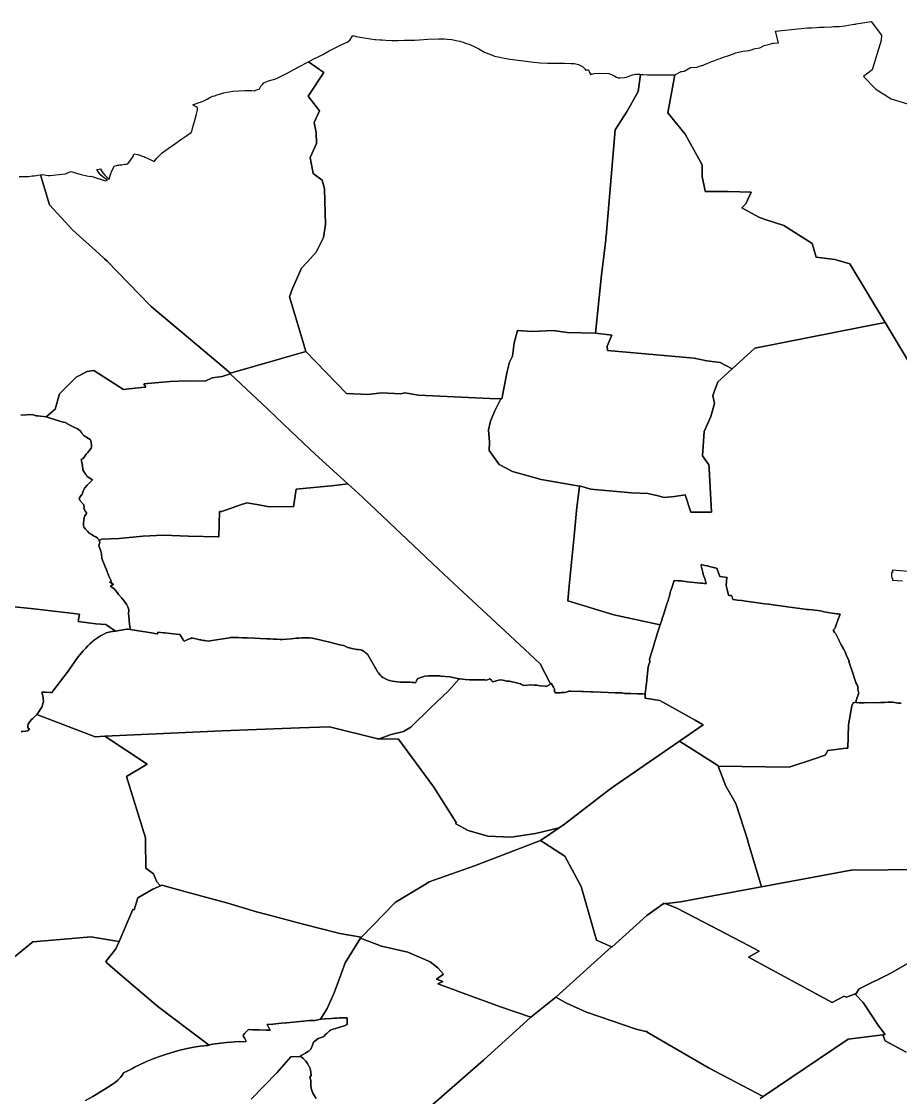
# Model space of a CAD drawing. Header units: inches. Extents: x 12.393 to 12.794, y 55.572 to 55.777.
# Drawn here: x 12.513 to 12.5812, y 55.6915 to 55.7749 of the extents above; entities that cross this region are included whole.
import ezdxf

# ---------------------------------------------------------------- set-up
doc = ezdxf.new("R2010")
doc.units = ezdxf.units.IN
doc.header["$MEASUREMENT"] = 0
doc.layers.add('zones', color=7, linetype='Continuous')

msp = doc.modelspace()

# ---------------------------------------------------------------- linework, layer by layer
at = {"layer": 'zones', "color": 7, "linetype": 'Continuous', "lineweight": 25}
for points in [[(12.582016, 55.748196), (12.579993, 55.751555), (12.57725, 55.756107), (12.576081, 55.756431), (12.574632, 55.756613), (12.574318, 55.757675), (12.572123, 55.759074), (12.570696, 55.759551), (12.570407, 55.759648), (12.570198, 55.759718), (12.56888, 55.760453), (12.569147, 55.760697), (12.569175, 55.760757), (12.569593, 55.761654), (12.567825, 55.761719), (12.566578, 55.761716), (12.56604, 55.761717), (12.566, 55.761865), (12.565797, 55.762881), (12.565793, 55.763789), (12.564478, 55.766169), (12.563142, 55.767808), (12.563684, 55.770759), (12.564173, 55.771025), (12.564243, 55.771018), (12.564407, 55.771063), (12.564896, 55.771334), (12.565381, 55.771351), (12.565672, 55.771457), (12.565739, 55.771479), (12.565807, 55.771497), (12.565877, 55.771516), (12.566041, 55.771586), (12.566184, 55.771648), (12.56641, 55.771745), (12.566529, 55.771791), (12.56664, 55.771827), (12.566703, 55.771848), (12.566964, 55.771948), (12.567025, 55.771972), (12.567184, 55.772034), (12.567379, 55.772102), (12.567863, 55.772277), (12.568217, 55.772405), (12.568382, 55.772461), (12.568612, 55.772518), (12.568955, 55.772604), (12.5692, 55.772637), (12.569442, 55.77266), (12.569611, 55.772711), (12.569701, 55.772738), (12.569814, 55.772771), (12.569939, 55.772808), (12.570259, 55.772867), (12.570312, 55.772891), (12.570609, 55.773032), (12.570933, 55.773128), (12.571133, 55.773175), (12.57129, 55.773217), (12.571357, 55.773234), (12.571719, 55.773238), (12.571494, 55.774158), (12.573484, 55.774354), (12.573976, 55.774402), (12.574281, 55.774418), (12.574658, 55.774438), (12.574903, 55.77445), (12.575263, 55.774469), (12.575822, 55.774498), (12.575979, 55.774506), (12.576179, 55.774514), (12.576412, 55.774518), (12.57687, 55.774577), (12.577435, 55.77467), (12.577597, 55.77469), (12.577691, 55.774702), (12.577746, 55.77471), (12.578912, 55.774901), (12.579695, 55.773834), (12.579681, 55.773416), (12.578969, 55.771141), (12.578299, 55.770633), (12.579264, 55.76966), (12.580441, 55.768909), (12.581722, 55.768507)], [(12.51286, 55.762878), (12.513203, 55.76287), (12.513583, 55.762868), (12.513861, 55.762924), (12.514025, 55.762937), (12.5142, 55.762968), (12.514308, 55.762987), (12.514498, 55.76302), (12.515191, 55.760685), (12.517019, 55.758707), (12.519041, 55.756881), (12.519455, 55.756507), (12.519677, 55.756307), (12.522158, 55.753748), (12.523, 55.752879), (12.523082, 55.75281), (12.525989, 55.750366), (12.529228, 55.747623), (12.529202, 55.747571), (12.528594, 55.747377), (12.527816, 55.747255), (12.527282, 55.746997), (12.525803, 55.747039), (12.524545, 55.746974), (12.52251, 55.746808), (12.522668, 55.746538), (12.522602, 55.746531), (12.521347, 55.746404), (12.52093, 55.74635), (12.518649, 55.747832), (12.518131, 55.747747), (12.518077, 55.74772), (12.517268, 55.747318), (12.515975, 55.746038), (12.515632, 55.744841), (12.514939, 55.744247), (12.514293, 55.744311), (12.51416, 55.744324), (12.513858, 55.744412), (12.512973, 55.744364)], [(12.581233, 55.722045), (12.581127, 55.722042), (12.580974, 55.722046), (12.580865, 55.722061), (12.580712, 55.722097), (12.580576, 55.722101), (12.580229, 55.7221), (12.57993, 55.722092), (12.579782, 55.722093), (12.57963, 55.722097), (12.578361, 55.722068), (12.577961, 55.722056), (12.577708, 55.722079), (12.57772, 55.722117), (12.577729, 55.722149), (12.577728, 55.72219), (12.577742, 55.722246), (12.577957, 55.722833), (12.577917, 55.722896), (12.577891, 55.72295), (12.577864, 55.723247), (12.57786, 55.723277), (12.57787, 55.723321), (12.577833, 55.723398), (12.577776, 55.723519), (12.577755, 55.723551), (12.577724, 55.723646), (12.577615, 55.723941), (12.57751, 55.724278), (12.577459, 55.724441), (12.57723, 55.725103), (12.577162, 55.725281), (12.577199, 55.725301), (12.577, 55.725725), (12.576945, 55.725856), (12.5769, 55.725966), (12.576768, 55.726241), (12.576575, 55.726565), (12.576547, 55.726615), (12.576521, 55.726672), (12.576474, 55.726775), (12.576427, 55.726879), (12.576413, 55.726907), (12.576152, 55.727399), (12.576054, 55.727523), (12.575994, 55.727635), (12.575991, 55.727688), (12.575994, 55.727718), (12.576083, 55.727827), (12.576101, 55.727879), (12.576272, 55.728347), (12.576295, 55.728388), (12.576319, 55.728432), (12.576326, 55.728463), (12.576511, 55.728935), (12.576356, 55.728957), (12.576294, 55.728966), (12.576231, 55.728975), (12.576063, 55.728999), (12.575706, 55.729048), (12.575118, 55.729134), (12.575116, 55.729159), (12.574795, 55.729211), (12.574042, 55.729287), (12.573898, 55.729301), (12.573749, 55.729316), (12.57317, 55.729404), (12.572795, 55.729455), (12.572425, 55.729506), (12.572045, 55.729558), (12.571674, 55.729608), (12.571307, 55.729659), (12.570969, 55.729705), (12.570628, 55.729751), (12.570288, 55.729798), (12.569948, 55.729845), (12.569561, 55.729898), (12.56917, 55.729951), (12.568881, 55.729991), (12.568527, 55.730032), (12.568383, 55.730049), (12.568175, 55.730074), (12.568127, 55.730289), (12.568093, 55.730344), (12.568036, 55.730373), (12.56793, 55.730396), (12.567843, 55.730412), (12.567731, 55.730837), (12.56765, 55.731165), (12.567661, 55.731241), (12.567667, 55.731283), (12.567679, 55.731368), (12.567693, 55.731606), (12.567734, 55.731791), (12.567158, 55.731865), (12.566963, 55.732421), (12.56696, 55.732454), (12.566958, 55.73249), (12.566889, 55.732507), (12.56682, 55.732523), (12.566745, 55.732541), (12.566667, 55.73256), (12.566564, 55.732586), (12.566454, 55.732614), (12.566282, 55.732655), (12.566206, 55.732674), (12.566154, 55.732687), (12.56602, 55.73272), (12.565712, 55.732801), (12.565736, 55.732686), (12.565866, 55.732066), (12.565881, 55.732015), (12.565923, 55.731872), (12.565997, 55.731703), (12.566119, 55.731298), (12.565994, 55.731312), (12.565838, 55.731329), (12.565676, 55.731347), (12.564672, 55.731457), (12.564506, 55.731475), (12.564308, 55.731497), (12.56416, 55.731513), (12.563936, 55.731523), (12.563627, 55.731541), (12.563554, 55.731308), (12.563478, 55.731054), (12.563345, 55.730707), (12.563326, 55.730632), (12.563311, 55.730571), (12.563235, 55.730261), (12.563199, 55.730151), (12.563178, 55.730065), (12.563133, 55.729925), (12.563099, 55.72982), (12.563016, 55.72956), (12.562824, 55.72895), (12.562801, 55.72889), (12.562702, 55.728598), (12.562663, 55.728475), (12.562568, 55.728175), (12.562547, 55.728107), (12.558948, 55.728876), (12.55538, 55.729981), (12.555492, 55.731137), (12.555892, 55.735282), (12.556056, 55.736974), (12.556285, 55.73886), (12.55629, 55.738902), (12.557168, 55.738622), (12.560314, 55.738339), (12.561594, 55.738302), (12.562379, 55.738106), (12.562848, 55.737989), (12.563649, 55.738072), (12.56449, 55.738196), (12.564933, 55.736842), (12.565648, 55.73685), (12.56652, 55.73686), (12.566339, 55.740244), (12.566325, 55.740507), (12.565824, 55.741224), (12.565959, 55.743116), (12.56648, 55.744272), (12.566761, 55.745286), (12.566627, 55.745886), (12.567007, 55.746962), (12.568129, 55.747977), (12.569895, 55.749575), (12.578119, 55.751188), (12.579993, 55.751555), (12.582016, 55.748196)], [(12.512973, 55.744364), (12.513858, 55.744412), (12.51416, 55.744324), (12.514293, 55.744311), (12.514939, 55.744247), (12.515013, 55.744223), (12.515748, 55.743987), (12.516273, 55.743836), (12.516409, 55.743797), (12.516884, 55.743552), (12.517042, 55.743471), (12.517382, 55.743317), (12.517461, 55.743253), (12.517605, 55.743135), (12.517664, 55.743047), (12.517701, 55.742992), (12.517772, 55.7429), (12.517873, 55.742791), (12.518104, 55.742638), (12.518359, 55.742477), (12.518381, 55.742451), (12.518399, 55.742387), (12.51843, 55.742216), (12.518448, 55.742034), (12.518446, 55.741862), (12.518429, 55.741818), (12.518257, 55.74159), (12.518219, 55.741548), (12.518164, 55.741487), (12.518138, 55.741458), (12.518084, 55.741385), (12.518048, 55.741337), (12.518, 55.741271), (12.517804, 55.741005), (12.517664, 55.740925), (12.517689, 55.740819), (12.517721, 55.740677), (12.517762, 55.740499), (12.517788, 55.740126), (12.518002, 55.739806), (12.518018, 55.739782), (12.518127, 55.73962), (12.518538, 55.73936), (12.518118, 55.738946), (12.517949, 55.738722), (12.517847, 55.738547), (12.517702, 55.738171), (12.517649, 55.73817), (12.517515, 55.737916), (12.517567, 55.737785), (12.517589, 55.73773), (12.517868, 55.737404), (12.517884, 55.737206), (12.517874, 55.737128), (12.518002, 55.736895), (12.518072, 55.736801), (12.518062, 55.736749), (12.517942, 55.736564), (12.517883, 55.736425), (12.517841, 55.736018), (12.517848, 55.735758), (12.517873, 55.735711), (12.517898, 55.735667), (12.517991, 55.735531), (12.518155, 55.735364), (12.518289, 55.735209), (12.518429, 55.735132), (12.518622, 55.735019), (12.518788, 55.734925), (12.518913, 55.734826), (12.51903, 55.734716), (12.519041, 55.734685), (12.519094, 55.734488), (12.519029, 55.73427), (12.519185, 55.733825), (12.519228, 55.733621), (12.519249, 55.733244), (12.519494, 55.732691), (12.519674, 55.732255), (12.519814, 55.731878), (12.519945, 55.731573), (12.520006, 55.731404), (12.519928, 55.731396), (12.519862, 55.731409), (12.520025, 55.731319), (12.520177, 55.731236), (12.52005, 55.731173), (12.519942, 55.731119), (12.520223, 55.730904), (12.520464, 55.730583), (12.520552, 55.730466), (12.52057, 55.730442), (12.52082, 55.730177), (12.520913, 55.730047), (12.521171, 55.729712), (12.521285, 55.729493), (12.521364, 55.729278), (12.521355, 55.729182), (12.521329, 55.729063), (12.521329, 55.729004), (12.521349, 55.728702), (12.521366, 55.728528), (12.521369, 55.728501), (12.521382, 55.728397), (12.521407, 55.728194), (12.521433, 55.727987), (12.521437, 55.727951), (12.521448, 55.727865), (12.521461, 55.72776), (12.521313, 55.72777), (12.521189, 55.727772), (12.520314, 55.72763), (12.519563, 55.728142), (12.518795, 55.728186), (12.517431, 55.728363), (12.517541, 55.728949), (12.515773, 55.729152), (12.513763, 55.729366), (12.511436, 55.729613)], [(12.581822, 55.732233), (12.580539, 55.732345), (12.580544, 55.732284), (12.580557, 55.732164), (12.580485, 55.732164), (12.580489, 55.73194), (12.58049, 55.731903), (12.580495, 55.731717), (12.580554, 55.731719), (12.580564, 55.731576), (12.58133, 55.73153)], [(12.511436, 55.729613), (12.513763, 55.729366), (12.515773, 55.729152), (12.517541, 55.728949), (12.517431, 55.728363), (12.518795, 55.728186), (12.519563, 55.728142), (12.520314, 55.72763), (12.520215, 55.727614), (12.51979, 55.72753), (12.519607, 55.727479), (12.519402, 55.727374), (12.519163, 55.727257), (12.518917, 55.727109), (12.518693, 55.726954), (12.5185, 55.726799), (12.518324, 55.726633), (12.518177, 55.72647), (12.518016, 55.726311), (12.517815, 55.726091), (12.517404, 55.725591), (12.516653, 55.724522), (12.515463, 55.722966), (12.5154, 55.722861), (12.515245, 55.722868), (12.51488, 55.722875), (12.514609, 55.722882), (12.514628, 55.72279), (12.514651, 55.72269), (12.514675, 55.722606), (12.514689, 55.722549), (12.5147, 55.722479), (12.51471, 55.722399), (12.514717, 55.722323), (12.514727, 55.722256), (12.514732, 55.722199), (12.514732, 55.72215), (12.514721, 55.722106), (12.514622, 55.721772), (12.514535, 55.721609), (12.514379, 55.721361), (12.514209, 55.721147), (12.51407, 55.721003), (12.513909, 55.720855), (12.513807, 55.720762), (12.513734, 55.720673), (12.513629, 55.720524), (12.513545, 55.720411), (12.513519, 55.720321), (12.513521, 55.720226), (12.513533, 55.720142), (12.513587, 55.720077), (12.51365, 55.720045), (12.513528, 55.71988), (12.513342, 55.719865), (12.513145, 55.719849), (12.51301, 55.719838)], [(12.583014, 55.709129), (12.577414, 55.709095), (12.577354, 55.709092), (12.570392, 55.70778), (12.569353, 55.71134), (12.569341, 55.711382), (12.568411, 55.714242), (12.567643, 55.715609), (12.567048, 55.71715), (12.572539, 55.717074), (12.574437, 55.717701), (12.575345, 55.718001), (12.575547, 55.718355), (12.576955, 55.718532), (12.577096, 55.71855), (12.577133, 55.720349), (12.577396, 55.721829), (12.577503, 55.722066), (12.57772, 55.722117), (12.577708, 55.722079), (12.577961, 55.722056), (12.578361, 55.722068), (12.57963, 55.722097), (12.579782, 55.722093), (12.57993, 55.722092), (12.580229, 55.7221), (12.580576, 55.722101), (12.580712, 55.722097), (12.580865, 55.722061), (12.580974, 55.722046), (12.581127, 55.722042), (12.581233, 55.722045)], [(12.51301, 55.719838), (12.513145, 55.719849), (12.513342, 55.719865), (12.513528, 55.71988), (12.51365, 55.720045), (12.513587, 55.720077), (12.513533, 55.720142), (12.513521, 55.720226), (12.513519, 55.720321), (12.513545, 55.720411), (12.513629, 55.720524), (12.513734, 55.720673), (12.513807, 55.720762), (12.513909, 55.720855), (12.51407, 55.721003), (12.514209, 55.721147), (12.518731, 55.719435), (12.519503, 55.719469), (12.522773, 55.717316), (12.521164, 55.716359), (12.522638, 55.711587), (12.522642, 55.71133), (12.522672, 55.709245), (12.52327, 55.708792), (12.523511, 55.708182), (12.523797, 55.707865), (12.523215, 55.707605), (12.522046, 55.706942), (12.521773, 55.706004), (12.521661, 55.706019), (12.520609, 55.703561), (12.520257, 55.70361), (12.518401, 55.703904), (12.517253, 55.70381), (12.513902, 55.703535), (12.511335, 55.70142)], [(12.582001, 55.70199), (12.580429, 55.701104), (12.577984, 55.699867), (12.57769, 55.69945), (12.577655, 55.699484), (12.57698, 55.699235), (12.576814, 55.69931), (12.575891, 55.698817), (12.569398, 55.702326), (12.570212, 55.70279), (12.569385, 55.703237), (12.565942, 55.705048), (12.563776, 55.706158), (12.562936, 55.706486), (12.563055, 55.7065), (12.564118, 55.706629), (12.569833, 55.707677), (12.570257, 55.707755), (12.570392, 55.70778), (12.577354, 55.709092), (12.577414, 55.709095), (12.583014, 55.709129)], [(12.511335, 55.70142), (12.513902, 55.703535), (12.517253, 55.70381), (12.518401, 55.703904), (12.520257, 55.70361), (12.520609, 55.703561), (12.520355, 55.702969), (12.519564, 55.701999), (12.519665, 55.701868), (12.520481, 55.701171), (12.523596, 55.698511), (12.526024, 55.69667), (12.527584, 55.695515), (12.527488, 55.695487), (12.527344, 55.695473), (12.527174, 55.695458), (12.52688, 55.695421), (12.526386, 55.695348), (12.525865, 55.695244), (12.525297, 55.695115), (12.524868, 55.695004), (12.524616, 55.69492), (12.524191, 55.69479), (12.523727, 55.694639), (12.523456, 55.694539), (12.523227, 55.694454), (12.522711, 55.694235), (12.522177, 55.693986), (12.521798, 55.693791), (12.521639, 55.693709), (12.521268, 55.693518), (12.520945, 55.693352), (12.520906, 55.693295), (12.520829, 55.693182), (12.520711, 55.69301), (12.520494, 55.692807), (12.520281, 55.692618), (12.520059, 55.692462), (12.519786, 55.69228), (12.519489, 55.692091), (12.519113, 55.691854), (12.518811, 55.691676), (12.518561, 55.69153), (12.517999, 55.691225)], [(12.535879, 55.691378), (12.535735, 55.69158), (12.535617, 55.691793), (12.535539, 55.691985), (12.535484, 55.692175), (12.535462, 55.692352), (12.535459, 55.692524), (12.535475, 55.692737), (12.535436, 55.692866), (12.535391, 55.69302), (12.535489, 55.693152), (12.535495, 55.693193), (12.535425, 55.693571), (12.535388, 55.693771), (12.53536, 55.693816), (12.535309, 55.6939), (12.535287, 55.693937), (12.535212, 55.694088), (12.535073, 55.694269), (12.534881, 55.694465), (12.534683, 55.694624), (12.534634, 55.694665), (12.534697, 55.694701), (12.534861, 55.694793), (12.535051, 55.694901), (12.535239, 55.695007), (12.535332, 55.69506), (12.535462, 55.695189), (12.535586, 55.695502), (12.535668, 55.695734), (12.536024, 55.696017), (12.536421, 55.696152), (12.536473, 55.69618), (12.536507, 55.696217), (12.536624, 55.696358), (12.536695, 55.696423), (12.536907, 55.696617), (12.536975, 55.69668), (12.537206, 55.69675), (12.537553, 55.696855), (12.537634, 55.69688), (12.538134, 55.697032), (12.538272, 55.697107), (12.53828, 55.697224), (12.538272, 55.697342), (12.538286, 55.69764), (12.538135, 55.697642), (12.537687, 55.697628), (12.537484, 55.697607), (12.537306, 55.697594), (12.537029, 55.697567), (12.536564, 55.697547), (12.536267, 55.697533), (12.536202, 55.697517), (12.536738, 55.698345), (12.537272, 55.699579), (12.537797, 55.700957), (12.538134, 55.701887), (12.539319, 55.703814), (12.540953, 55.703185), (12.54297, 55.702714), (12.544719, 55.701976), (12.545299, 55.701515), (12.545339, 55.701483), (12.54574, 55.701021), (12.545217, 55.700623), (12.545687, 55.700435), (12.545317, 55.700258), (12.546663, 55.699766), (12.546989, 55.699646), (12.550162, 55.698492), (12.552529, 55.697672), (12.552498, 55.697647), (12.548878, 55.694362), (12.548852, 55.694339), (12.54417, 55.690255)], [(12.581612, 55.694978), (12.579986, 55.695844), (12.579812, 55.696304), (12.579857, 55.69631), (12.579999, 55.696342), (12.579417, 55.697084), (12.57829, 55.698828), (12.57769, 55.69945), (12.577984, 55.699867), (12.580429, 55.701104), (12.582001, 55.70199)], [(12.54417, 55.690255), (12.548852, 55.694339), (12.548878, 55.694362), (12.552498, 55.697647), (12.552529, 55.697672), (12.554318, 55.699118), (12.554446, 55.699232), (12.555275, 55.698759), (12.556846, 55.698082), (12.560673, 55.696742), (12.561427, 55.696582), (12.56154, 55.696558), (12.561539, 55.696507), (12.566352, 55.693729), (12.570536, 55.691534), (12.570295, 55.691371)], [(12.517999, 55.691225), (12.518561, 55.69153), (12.518811, 55.691676), (12.519113, 55.691854), (12.519489, 55.692091), (12.519786, 55.69228), (12.520059, 55.692462), (12.520281, 55.692618), (12.520494, 55.692807), (12.520711, 55.69301), (12.520829, 55.693182), (12.520906, 55.693295), (12.520945, 55.693352), (12.521268, 55.693518), (12.521639, 55.693709), (12.521798, 55.693791), (12.522177, 55.693986), (12.522711, 55.694235), (12.523227, 55.694454), (12.523456, 55.694539), (12.523727, 55.694639), (12.524191, 55.69479), (12.524616, 55.69492), (12.524868, 55.695004), (12.525297, 55.695115), (12.525865, 55.695244), (12.526386, 55.695348), (12.52688, 55.695421), (12.527174, 55.695458), (12.527344, 55.695473), (12.527488, 55.695487), (12.527584, 55.695515), (12.527701, 55.695549), (12.527848, 55.695592), (12.528921, 55.695706), (12.529911, 55.695806), (12.530412, 55.695773), (12.530424, 55.695825), (12.530436, 55.695881), (12.5304, 55.695936), (12.530308, 55.696077), (12.530216, 55.696218), (12.530237, 55.696302), (12.530319, 55.696408), (12.530641, 55.696712), (12.530971, 55.696704), (12.531448, 55.696692), (12.532002, 55.696678), (12.532301, 55.696667), (12.532257, 55.696746), (12.532197, 55.69685), (12.532169, 55.6969), (12.532133, 55.697004), (12.532083, 55.697104), (12.532504, 55.697144), (12.532753, 55.697168), (12.532945, 55.697186), (12.533196, 55.69721), (12.533517, 55.69724), (12.533584, 55.697247), (12.533861, 55.697275), (12.535361, 55.697414), (12.535446, 55.697418), (12.535596, 55.697425), (12.535765, 55.697433), (12.535902, 55.697444), (12.536096, 55.697491), (12.536202, 55.697517), (12.536267, 55.697533), (12.536564, 55.697547), (12.537029, 55.697567), (12.537306, 55.697594), (12.537484, 55.697607), (12.537687, 55.697628), (12.538135, 55.697642), (12.538286, 55.69764), (12.538272, 55.697342), (12.53828, 55.697224), (12.538272, 55.697107), (12.538134, 55.697032), (12.537634, 55.69688), (12.537553, 55.696855), (12.537206, 55.69675), (12.536975, 55.69668), (12.536907, 55.696617), (12.536695, 55.696423), (12.536624, 55.696358), (12.536507, 55.696217), (12.536473, 55.69618), (12.536421, 55.696152), (12.536024, 55.696017), (12.535668, 55.695734), (12.535586, 55.695502), (12.535462, 55.695189), (12.535332, 55.69506), (12.535239, 55.695007), (12.535051, 55.694901), (12.534861, 55.694793), (12.534697, 55.694701), (12.534634, 55.694665), (12.534683, 55.694624), (12.533921, 55.694612), (12.532831, 55.693376), (12.530845, 55.691313)], [(12.570295, 55.691371), (12.570536, 55.691534), (12.577124, 55.695983), (12.579812, 55.696304), (12.579986, 55.695844), (12.581612, 55.694978)], [(12.530845, 55.691313), (12.532831, 55.693376), (12.533921, 55.694612), (12.534683, 55.694624), (12.534881, 55.694465), (12.535073, 55.694269), (12.535212, 55.694088), (12.535287, 55.693937), (12.535309, 55.6939), (12.53536, 55.693816), (12.535388, 55.693771), (12.535425, 55.693571), (12.535495, 55.693193), (12.535489, 55.693152), (12.535391, 55.69302), (12.535436, 55.692866), (12.535475, 55.692737), (12.535459, 55.692524), (12.535462, 55.692352), (12.535484, 55.692175), (12.535539, 55.691985), (12.535617, 55.691793), (12.535735, 55.69158), (12.535879, 55.691378)]]:
    msp.add_lwpolyline(points, dxfattribs=at)
for points in [[(12.540415, 55.773517), (12.540471, 55.773496), (12.540834, 55.773491), (12.541001, 55.773488), (12.541285, 55.773463), (12.541748, 55.773428), (12.542243, 55.773425), (12.542717, 55.77345), (12.543511, 55.773457), (12.543894, 55.773472), (12.544524, 55.77352), (12.545349, 55.773554), (12.545514, 55.773552), (12.545787, 55.773549), (12.546022, 55.773534), (12.546405, 55.773497), (12.546733, 55.773436), (12.547023, 55.773371), (12.547085, 55.773351), (12.547279, 55.773288), (12.547368, 55.773246), (12.547781, 55.773118), (12.548177, 55.77294), (12.54848, 55.772779), (12.548926, 55.772533), (12.549253, 55.772383), (12.549464, 55.772307), (12.549701, 55.772226), (12.549987, 55.772162), (12.550473, 55.772065), (12.550924, 55.771985), (12.551734, 55.77187), (12.552742, 55.771747), (12.553243, 55.771708), (12.553809, 55.771683), (12.554155, 55.771674), (12.554586, 55.77167), (12.555146, 55.771665), (12.555627, 55.771657), (12.555875, 55.77164), (12.556017, 55.771618), (12.556217, 55.771569), (12.556527, 55.771404), (12.556632, 55.771308), (12.556723, 55.771196), (12.556736, 55.771133), (12.556795, 55.771141), (12.556844, 55.771147), (12.556988, 55.771165), (12.557072, 55.770956), (12.557166, 55.770803), (12.557435, 55.770867), (12.557819, 55.770891), (12.558555, 55.77086), (12.558904, 55.770734), (12.559148, 55.770597), (12.559284, 55.770541), (12.559424, 55.770534), (12.559758, 55.770555), (12.559923, 55.770578), (12.560056, 55.77064), (12.560399, 55.770753), (12.560538, 55.770786), (12.560628, 55.770807), (12.560761, 55.770816), (12.560933, 55.770806), (12.561007, 55.770802), (12.560835, 55.769485), (12.559984, 55.767952), (12.559063, 55.766509), (12.558348, 55.758246), (12.558345, 55.758216), (12.558326, 55.757992), (12.558118, 55.75626), (12.557998, 55.755263), (12.557529, 55.75072), (12.555332, 55.750792), (12.55425, 55.75093), (12.55262, 55.750871), (12.551495, 55.750946), (12.551217, 55.749975), (12.551086, 55.748954), (12.550854, 55.748473), (12.550719, 55.747871), (12.550664, 55.747627), (12.550282, 55.74564), (12.550192, 55.745642), (12.54935, 55.745653), (12.543816, 55.745917), (12.542737, 55.746113), (12.542435, 55.746018), (12.540944, 55.746103), (12.539871, 55.745969), (12.538233, 55.746057), (12.535071, 55.749317), (12.534752, 55.750377), (12.533799, 55.753537), (12.53403, 55.754206), (12.534742, 55.755762), (12.535145, 55.756205), (12.535193, 55.756258), (12.535883, 55.757016), (12.536443, 55.758159), (12.53659, 55.759152), (12.536511, 55.761889), (12.536507, 55.762019), (12.536332, 55.762603), (12.535635, 55.763106), (12.535407, 55.764367), (12.535905, 55.765447), (12.535866, 55.766285), (12.535708, 55.767062), (12.536134, 55.767983), (12.535265, 55.769102), (12.536459, 55.770934), (12.535284, 55.771777), (12.535655, 55.771986), (12.536138, 55.77221), (12.536394, 55.772354), (12.536871, 55.772621), (12.537346, 55.77287), (12.537855, 55.773111), (12.538278, 55.773298), (12.538482, 55.773451), (12.53872, 55.773807), (12.538988, 55.773746), (12.539437, 55.773659), (12.539939, 55.773575)], [(12.536459, 55.770934), (12.535265, 55.769102), (12.536134, 55.767983), (12.535708, 55.767062), (12.535866, 55.766285), (12.535905, 55.765447), (12.535407, 55.764367), (12.535635, 55.763106), (12.536332, 55.762603), (12.536507, 55.762019), (12.536511, 55.761889), (12.53659, 55.759152), (12.536443, 55.758159), (12.535883, 55.757016), (12.535193, 55.756258), (12.535145, 55.756205), (12.534742, 55.755762), (12.53403, 55.754206), (12.533799, 55.753537), (12.534752, 55.750377), (12.535071, 55.749317), (12.529228, 55.747623), (12.525989, 55.750366), (12.523082, 55.75281), (12.523, 55.752879), (12.522158, 55.753748), (12.519677, 55.756307), (12.519455, 55.756507), (12.519041, 55.756881), (12.517019, 55.758707), (12.515191, 55.760685), (12.514498, 55.76302), (12.514653, 55.763047), (12.515101, 55.762964), (12.515262, 55.762954), (12.515691, 55.76302), (12.515957, 55.763048), (12.51644, 55.763098), (12.51673, 55.763208), (12.516803, 55.763235), (12.516873, 55.763262), (12.517385, 55.763105), (12.517657, 55.763035), (12.5181, 55.762932), (12.51838, 55.762869), (12.518429, 55.762914), (12.518578, 55.762849), (12.519474, 55.762568), (12.519557, 55.762543), (12.519696, 55.762589), (12.51947, 55.76274), (12.51919, 55.762972), (12.518997, 55.763212), (12.518862, 55.763416), (12.518929, 55.76343), (12.51918, 55.763482), (12.519172, 55.763397), (12.519331, 55.763159), (12.519488, 55.762974), (12.519644, 55.762823), (12.519838, 55.762685), (12.519914, 55.762963), (12.520041, 55.76331), (12.520254, 55.763721), (12.520413, 55.763743), (12.520485, 55.763753), (12.520586, 55.763766), (12.520643, 55.763774), (12.520805, 55.763796), (12.521024, 55.763826), (12.521179, 55.763847), (12.521288, 55.763861), (12.521689, 55.76443), (12.521718, 55.764514), (12.521763, 55.764648), (12.522053, 55.764579), (12.522414, 55.764448), (12.522522, 55.764427), (12.522592, 55.764392), (12.522733, 55.764321), (12.522787, 55.764295), (12.522964, 55.76423), (12.523005, 55.764193), (12.523055, 55.764162), (12.523322, 55.764034), (12.523519, 55.764294), (12.523933, 55.764706), (12.524394, 55.765054), (12.524823, 55.765327), (12.525466, 55.765795), (12.525844, 55.766058), (12.526184, 55.766294), (12.52625, 55.766463), (12.526301, 55.766637), (12.526449, 55.767135), (12.52661, 55.767725), (12.526669, 55.768028), (12.526673, 55.768231), (12.526408, 55.768362), (12.526312, 55.768438), (12.526515, 55.768515), (12.52674, 55.768586), (12.526994, 55.768681), (12.52722, 55.768781), (12.527434, 55.768891), (12.527623, 55.769001), (12.527829, 55.769115), (12.52801, 55.769143), (12.528124, 55.769194), (12.52847, 55.7693), (12.52872, 55.769375), (12.52896, 55.76942), (12.52913, 55.769442), (12.529417, 55.769497), (12.529889, 55.769537), (12.530353, 55.769558), (12.530638, 55.769552), (12.530889, 55.769544), (12.531062, 55.769529), (12.531262, 55.769608), (12.531457, 55.769661), (12.531485, 55.769687), (12.531592, 55.769883), (12.531706, 55.770013), (12.53181, 55.770134), (12.531948, 55.770209), (12.532171, 55.770288), (12.532747, 55.770448), (12.53374, 55.77094), (12.534157, 55.771184), (12.534582, 55.771417), (12.535189, 55.771723), (12.535284, 55.771777)], [(12.563684, 55.770759), (12.563142, 55.767808), (12.564478, 55.766169), (12.565793, 55.763789), (12.565797, 55.762881), (12.566, 55.761865), (12.56604, 55.761717), (12.566578, 55.761716), (12.567825, 55.761719), (12.569593, 55.761654), (12.569175, 55.760757), (12.569147, 55.760697), (12.56888, 55.760453), (12.570198, 55.759718), (12.570407, 55.759648), (12.570696, 55.759551), (12.572123, 55.759074), (12.574318, 55.757675), (12.574632, 55.756613), (12.576081, 55.756431), (12.57725, 55.756107), (12.579993, 55.751555), (12.578119, 55.751188), (12.569895, 55.749575), (12.568129, 55.747977), (12.567201, 55.748446), (12.566156, 55.748583), (12.565192, 55.748782), (12.558451, 55.749382), (12.558444, 55.749723), (12.558787, 55.750586), (12.557529, 55.75072), (12.557998, 55.755263), (12.558118, 55.75626), (12.558326, 55.757992), (12.558345, 55.758216), (12.558348, 55.758246), (12.559063, 55.766509), (12.559984, 55.767952), (12.560835, 55.769485), (12.561007, 55.770802), (12.561236, 55.770787), (12.56155, 55.770771), (12.561928, 55.770772), (12.562966, 55.770768)], [(12.555332, 55.750792), (12.557529, 55.75072), (12.558787, 55.750586), (12.558444, 55.749723), (12.558451, 55.749382), (12.565192, 55.748782), (12.566156, 55.748583), (12.567201, 55.748446), (12.568129, 55.747977), (12.567007, 55.746962), (12.566627, 55.745886), (12.566761, 55.745286), (12.56648, 55.744272), (12.565959, 55.743116), (12.565824, 55.741224), (12.566325, 55.740507), (12.566339, 55.740244), (12.56652, 55.73686), (12.565648, 55.73685), (12.564933, 55.736842), (12.56449, 55.738196), (12.563649, 55.738072), (12.562848, 55.737989), (12.562379, 55.738106), (12.561594, 55.738302), (12.560314, 55.738339), (12.557168, 55.738622), (12.55629, 55.738902), (12.556285, 55.73886), (12.553311, 55.739372), (12.551102, 55.73999), (12.550059, 55.740553), (12.549287, 55.741618), (12.549309, 55.742278), (12.549246, 55.743238), (12.549383, 55.743916), (12.549714, 55.744651), (12.550192, 55.745642), (12.550282, 55.74564), (12.550664, 55.747627), (12.550719, 55.747871), (12.550854, 55.748473), (12.551086, 55.748954), (12.551217, 55.749975), (12.551495, 55.750946), (12.55262, 55.750871), (12.55425, 55.75093)], [(12.538233, 55.746057), (12.539871, 55.745969), (12.540944, 55.746103), (12.542435, 55.746018), (12.542737, 55.746113), (12.543816, 55.745917), (12.54935, 55.745653), (12.550192, 55.745642), (12.549714, 55.744651), (12.549383, 55.743916), (12.549246, 55.743238), (12.549309, 55.742278), (12.549287, 55.741618), (12.550059, 55.740553), (12.551102, 55.73999), (12.553311, 55.739372), (12.556285, 55.73886), (12.556056, 55.736974), (12.555892, 55.735282), (12.555492, 55.731137), (12.55538, 55.729981), (12.558948, 55.728876), (12.562547, 55.728107), (12.562529, 55.728049), (12.562496, 55.727947), (12.562424, 55.727714), (12.562334, 55.727489), (12.562112, 55.726719), (12.562048, 55.726533), (12.561923, 55.726099), (12.561871, 55.725937), (12.561715, 55.725435), (12.561721, 55.725366), (12.561732, 55.725317), (12.561756, 55.725208), (12.561712, 55.725144), (12.561676, 55.72509), (12.561654, 55.725007), (12.56164, 55.724935), (12.561627, 55.724842), (12.561567, 55.724368), (12.56151, 55.723818), (12.561461, 55.72338), (12.561434, 55.723203), (12.56139, 55.722774), (12.561384, 55.72274), (12.561139, 55.722749), (12.5608, 55.722757), (12.560282, 55.722773), (12.559775, 55.722792), (12.559675, 55.722812), (12.559594, 55.722829), (12.559067, 55.722846), (12.558517, 55.72286), (12.557913, 55.722888), (12.557326, 55.722916), (12.557245, 55.72291), (12.557164, 55.722905), (12.556602, 55.722931), (12.556543, 55.722935), (12.556452, 55.722942), (12.555594, 55.722958), (12.555473, 55.722958), (12.555402, 55.722935), (12.55534, 55.722915), (12.55519, 55.722867), (12.55506, 55.72286), (12.554875, 55.72285), (12.554825, 55.722848), (12.554649, 55.722839), (12.554501, 55.722831), (12.554422, 55.722827), (12.554357, 55.722931), (12.554358, 55.723115), (12.554263, 55.723285), (12.554084, 55.723589), (12.554032, 55.723522), (12.553244, 55.725076), (12.550886, 55.72727), (12.5473, 55.730607), (12.545354, 55.732417), (12.539573, 55.737911), (12.539491, 55.737986), (12.539459, 55.738015), (12.538324, 55.739042), (12.535786, 55.741339), (12.533909, 55.743136), (12.532139, 55.744831), (12.529202, 55.747571), (12.529228, 55.747623), (12.535071, 55.749317)], [(12.529202, 55.747571), (12.532139, 55.744831), (12.533909, 55.743136), (12.535786, 55.741339), (12.538324, 55.739042), (12.537302, 55.738913), (12.534338, 55.738634), (12.534115, 55.737262), (12.532115, 55.737291), (12.531441, 55.737408), (12.530499, 55.737573), (12.529926, 55.737385), (12.529813, 55.737348), (12.528766, 55.736974), (12.528575, 55.736906), (12.528388, 55.73691), (12.528341, 55.734935), (12.528282, 55.734936), (12.525981, 55.734983), (12.524053, 55.735058), (12.522433, 55.734983), (12.520591, 55.734814), (12.519261, 55.734741), (12.519041, 55.734685), (12.51903, 55.734716), (12.518913, 55.734826), (12.518788, 55.734925), (12.518622, 55.735019), (12.518429, 55.735132), (12.518289, 55.735209), (12.518155, 55.735364), (12.517991, 55.735531), (12.517898, 55.735667), (12.517873, 55.735711), (12.517848, 55.735758), (12.517841, 55.736018), (12.517883, 55.736425), (12.517942, 55.736564), (12.518062, 55.736749), (12.518072, 55.736801), (12.518002, 55.736895), (12.517874, 55.737128), (12.517884, 55.737206), (12.517868, 55.737404), (12.517589, 55.73773), (12.517567, 55.737785), (12.517515, 55.737916), (12.517649, 55.73817), (12.517702, 55.738171), (12.517847, 55.738547), (12.517949, 55.738722), (12.518118, 55.738946), (12.518538, 55.73936), (12.518127, 55.73962), (12.518018, 55.739782), (12.518002, 55.739806), (12.517788, 55.740126), (12.517762, 55.740499), (12.517721, 55.740677), (12.517689, 55.740819), (12.517664, 55.740925), (12.517804, 55.741005), (12.518, 55.741271), (12.518048, 55.741337), (12.518084, 55.741385), (12.518138, 55.741458), (12.518164, 55.741487), (12.518219, 55.741548), (12.518257, 55.74159), (12.518429, 55.741818), (12.518446, 55.741862), (12.518448, 55.742034), (12.51843, 55.742216), (12.518399, 55.742387), (12.518381, 55.742451), (12.518359, 55.742477), (12.518104, 55.742638), (12.517873, 55.742791), (12.517772, 55.7429), (12.517701, 55.742992), (12.517664, 55.743047), (12.517605, 55.743135), (12.517461, 55.743253), (12.517382, 55.743317), (12.517042, 55.743471), (12.516884, 55.743552), (12.516409, 55.743797), (12.516273, 55.743836), (12.515748, 55.743987), (12.515013, 55.744223), (12.514939, 55.744247), (12.515632, 55.744841), (12.515975, 55.746038), (12.517268, 55.747318), (12.518077, 55.74772), (12.518131, 55.747747), (12.518649, 55.747832), (12.52093, 55.74635), (12.521347, 55.746404), (12.522602, 55.746531), (12.522668, 55.746538), (12.52251, 55.746808), (12.524545, 55.746974), (12.525803, 55.747039), (12.527282, 55.746997), (12.527816, 55.747255), (12.528594, 55.747377)], [(12.539573, 55.737911), (12.545354, 55.732417), (12.5473, 55.730607), (12.550886, 55.72727), (12.553244, 55.725076), (12.554032, 55.723522), (12.553974, 55.723446), (12.553921, 55.723423), (12.553771, 55.723358), (12.55372, 55.72333), (12.55365, 55.723341), (12.553215, 55.723387), (12.552981, 55.723436), (12.552766, 55.72344), (12.552514, 55.723444), (12.551985, 55.723407), (12.55191, 55.723418), (12.551804, 55.723474), (12.551719, 55.723524), (12.551417, 55.723621), (12.55087, 55.723729), (12.550593, 55.723738), (12.550478, 55.723782), (12.550347, 55.72382), (12.550165, 55.723838), (12.550014, 55.723828), (12.54982, 55.723776), (12.549576, 55.723677), (12.549516, 55.723707), (12.549478, 55.723818), (12.549339, 55.723933), (12.549199, 55.723868), (12.549092, 55.723829), (12.548962, 55.723831), (12.548821, 55.723833), (12.54786, 55.723848), (12.547763, 55.723849), (12.547429, 55.723864), (12.547235, 55.723892), (12.547027, 55.723922), (12.54696, 55.723932), (12.546844, 55.723949), (12.546239, 55.724071), (12.54554, 55.724135), (12.545468, 55.724143), (12.545331, 55.724155), (12.545037, 55.724159), (12.544963, 55.72416), (12.54489, 55.724161), (12.544589, 55.724165), (12.544301, 55.724127), (12.543985, 55.72403), (12.543846, 55.723978), (12.543741, 55.72392), (12.54371, 55.723885), (12.543648, 55.723759), (12.543621, 55.723704), (12.543582, 55.723623), (12.543504, 55.723635), (12.543346, 55.723646), (12.543171, 55.723654), (12.542987, 55.723662), (12.542621, 55.723667), (12.542376, 55.723674), (12.542183, 55.723685), (12.54198, 55.723703), (12.541796, 55.723733), (12.541574, 55.723789), (12.541403, 55.723854), (12.541259, 55.723919), (12.541154, 55.723977), (12.541093, 55.724009), (12.541043, 55.724035), (12.540947, 55.724107), (12.540857, 55.724179), (12.540777, 55.724275), (12.5407, 55.724394), (12.540666, 55.724445), (12.539846, 55.725823), (12.539782, 55.725894), (12.539713, 55.725948), (12.539631, 55.726015), (12.539539, 55.726078), (12.539423, 55.726139), (12.539302, 55.726172), (12.539159, 55.726187), (12.539004, 55.726194), (12.538659, 55.726275), (12.538609, 55.726284), (12.538481, 55.726314), (12.53841, 55.726332), (12.538329, 55.726352), (12.538277, 55.726365), (12.538165, 55.726437), (12.538079, 55.72648), (12.537994, 55.726512), (12.537852, 55.72654), (12.537717, 55.726562), (12.537496, 55.726615), (12.537007, 55.726732), (12.536276, 55.726908), (12.535687, 55.727058), (12.535596, 55.72707), (12.535551, 55.727077), (12.535367, 55.727097), (12.535303, 55.727101), (12.535235, 55.727104), (12.535152, 55.727109), (12.534942, 55.727109), (12.534752, 55.727099), (12.53453, 55.727085), (12.53433, 55.727071), (12.533927, 55.727031), (12.533277, 55.726981), (12.533078, 55.726979), (12.532835, 55.72699), (12.53255, 55.727004), (12.532292, 55.727016), (12.532053, 55.727029), (12.531516, 55.727047), (12.531133, 55.727064), (12.530517, 55.727092), (12.530145, 55.727106), (12.529836, 55.727115), (12.52957, 55.727128), (12.529455, 55.727131), (12.529365, 55.72713), (12.529243, 55.727119), (12.52913, 55.7271), (12.528997, 55.727075), (12.527963, 55.726912), (12.527494, 55.726835), (12.527244, 55.726888), (12.527122, 55.726895), (12.527025, 55.726914), (12.526953, 55.726936), (12.52685, 55.726958), (12.526568, 55.72702), (12.526306, 55.727083), (12.526241, 55.727113), (12.526148, 55.727049), (12.526065, 55.727024), (12.525983, 55.726998), (12.52565, 55.726835), (12.525573, 55.726929), (12.525529, 55.727008), (12.525406, 55.727197), (12.525301, 55.727347), (12.525027, 55.727377), (12.524143, 55.727477), (12.52403, 55.72749), (12.523604, 55.72754), (12.523605, 55.727495), (12.523607, 55.727409), (12.523541, 55.727409), (12.523348, 55.727446), (12.523277, 55.727469), (12.521461, 55.72776), (12.521448, 55.727865), (12.521437, 55.727951), (12.521433, 55.727987), (12.521407, 55.728194), (12.521382, 55.728397), (12.521369, 55.728501), (12.521366, 55.728528), (12.521349, 55.728702), (12.521329, 55.729004), (12.521329, 55.729063), (12.521355, 55.729182), (12.521364, 55.729278), (12.521285, 55.729493), (12.521171, 55.729712), (12.520913, 55.730047), (12.52082, 55.730177), (12.52057, 55.730442), (12.520552, 55.730466), (12.520464, 55.730583), (12.520223, 55.730904), (12.519942, 55.731119), (12.52005, 55.731173), (12.520177, 55.731236), (12.520025, 55.731319), (12.519862, 55.731409), (12.519928, 55.731396), (12.520006, 55.731404), (12.519945, 55.731573), (12.519814, 55.731878), (12.519674, 55.732255), (12.519494, 55.732691), (12.519249, 55.733244), (12.519228, 55.733621), (12.519185, 55.733825), (12.519029, 55.73427), (12.519094, 55.734488), (12.519041, 55.734685), (12.519261, 55.734741), (12.520591, 55.734814), (12.522433, 55.734983), (12.524053, 55.735058), (12.525981, 55.734983), (12.528282, 55.734936), (12.528341, 55.734935), (12.528388, 55.73691), (12.528575, 55.736906), (12.528766, 55.736974), (12.529813, 55.737348), (12.529926, 55.737385), (12.530499, 55.737573), (12.531441, 55.737408), (12.532115, 55.737291), (12.534115, 55.737262), (12.534338, 55.738634), (12.537302, 55.738913), (12.538324, 55.739042), (12.539459, 55.738015), (12.539491, 55.737986)], [(12.567667, 55.731283), (12.567661, 55.731241), (12.56765, 55.731165), (12.567731, 55.730837), (12.567843, 55.730412), (12.56793, 55.730396), (12.568036, 55.730373), (12.568093, 55.730344), (12.568127, 55.730289), (12.568175, 55.730074), (12.568383, 55.730049), (12.568527, 55.730032), (12.568881, 55.729991), (12.56917, 55.729951), (12.569561, 55.729898), (12.569948, 55.729845), (12.570288, 55.729798), (12.570628, 55.729751), (12.570969, 55.729705), (12.571307, 55.729659), (12.571674, 55.729608), (12.572045, 55.729558), (12.572425, 55.729506), (12.572795, 55.729455), (12.57317, 55.729404), (12.573749, 55.729316), (12.573898, 55.729301), (12.574042, 55.729287), (12.574795, 55.729211), (12.575116, 55.729159), (12.575118, 55.729134), (12.575706, 55.729048), (12.576063, 55.728999), (12.576231, 55.728975), (12.576294, 55.728966), (12.576356, 55.728957), (12.576511, 55.728935), (12.576326, 55.728463), (12.576319, 55.728432), (12.576295, 55.728388), (12.576272, 55.728347), (12.576101, 55.727879), (12.576083, 55.727827), (12.575994, 55.727718), (12.575991, 55.727688), (12.575994, 55.727635), (12.576054, 55.727523), (12.576152, 55.727399), (12.576413, 55.726907), (12.576427, 55.726879), (12.576474, 55.726775), (12.576521, 55.726672), (12.576547, 55.726615), (12.576575, 55.726565), (12.576768, 55.726241), (12.5769, 55.725966), (12.576945, 55.725856), (12.577, 55.725725), (12.577199, 55.725301), (12.577162, 55.725281), (12.57723, 55.725103), (12.577459, 55.724441), (12.57751, 55.724278), (12.577615, 55.723941), (12.577724, 55.723646), (12.577755, 55.723551), (12.577776, 55.723519), (12.577833, 55.723398), (12.57787, 55.723321), (12.57786, 55.723277), (12.577864, 55.723247), (12.577891, 55.72295), (12.577917, 55.722896), (12.577957, 55.722833), (12.577742, 55.722246), (12.577728, 55.72219), (12.577729, 55.722149), (12.57772, 55.722117), (12.577503, 55.722066), (12.577396, 55.721829), (12.577133, 55.720349), (12.577096, 55.71855), (12.576955, 55.718532), (12.575547, 55.718355), (12.575345, 55.718001), (12.574437, 55.717701), (12.572539, 55.717074), (12.567048, 55.71715), (12.567024, 55.717211), (12.564041, 55.719095), (12.565885, 55.720365), (12.565261, 55.720713), (12.56253, 55.722236), (12.561392, 55.722414), (12.561384, 55.72274), (12.56139, 55.722774), (12.561434, 55.723203), (12.561461, 55.72338), (12.56151, 55.723818), (12.561567, 55.724368), (12.561627, 55.724842), (12.56164, 55.724935), (12.561654, 55.725007), (12.561676, 55.72509), (12.561712, 55.725144), (12.561756, 55.725208), (12.561732, 55.725317), (12.561721, 55.725366), (12.561715, 55.725435), (12.561871, 55.725937), (12.561923, 55.726099), (12.562048, 55.726533), (12.562112, 55.726719), (12.562334, 55.727489), (12.562424, 55.727714), (12.562496, 55.727947), (12.562529, 55.728049), (12.562547, 55.728107), (12.562568, 55.728175), (12.562663, 55.728475), (12.562702, 55.728598), (12.562801, 55.72889), (12.562824, 55.72895), (12.563016, 55.72956), (12.563099, 55.72982), (12.563133, 55.729925), (12.563178, 55.730065), (12.563199, 55.730151), (12.563235, 55.730261), (12.563311, 55.730571), (12.563326, 55.730632), (12.563345, 55.730707), (12.563478, 55.731054), (12.563554, 55.731308), (12.563627, 55.731541), (12.563936, 55.731523), (12.56416, 55.731513), (12.564308, 55.731497), (12.564506, 55.731475), (12.564672, 55.731457), (12.565676, 55.731347), (12.565838, 55.731329), (12.565994, 55.731312), (12.566119, 55.731298), (12.565997, 55.731703), (12.565923, 55.731872), (12.565881, 55.732015), (12.565866, 55.732066), (12.565736, 55.732686), (12.565712, 55.732801), (12.56602, 55.73272), (12.566154, 55.732687), (12.566206, 55.732674), (12.566282, 55.732655), (12.566454, 55.732614), (12.566564, 55.732586), (12.566667, 55.73256), (12.566745, 55.732541), (12.56682, 55.732523), (12.566889, 55.732507), (12.566958, 55.73249), (12.56696, 55.732454), (12.566963, 55.732421), (12.567158, 55.731865), (12.567734, 55.731791), (12.567693, 55.731606), (12.567679, 55.731368)], [(12.523348, 55.727446), (12.523541, 55.727409), (12.523607, 55.727409), (12.523605, 55.727495), (12.523604, 55.72754), (12.52403, 55.72749), (12.524143, 55.727477), (12.525027, 55.727377), (12.525301, 55.727347), (12.525406, 55.727197), (12.525529, 55.727008), (12.525573, 55.726929), (12.52565, 55.726835), (12.525983, 55.726998), (12.526065, 55.727024), (12.526148, 55.727049), (12.526241, 55.727113), (12.526306, 55.727083), (12.526568, 55.72702), (12.52685, 55.726958), (12.526953, 55.726936), (12.527025, 55.726914), (12.527122, 55.726895), (12.527244, 55.726888), (12.527494, 55.726835), (12.527963, 55.726912), (12.528997, 55.727075), (12.52913, 55.7271), (12.529243, 55.727119), (12.529365, 55.72713), (12.529455, 55.727131), (12.52957, 55.727128), (12.529836, 55.727115), (12.530145, 55.727106), (12.530517, 55.727092), (12.531133, 55.727064), (12.531516, 55.727047), (12.532053, 55.727029), (12.532292, 55.727016), (12.53255, 55.727004), (12.532835, 55.72699), (12.533078, 55.726979), (12.533277, 55.726981), (12.533927, 55.727031), (12.53433, 55.727071), (12.53453, 55.727085), (12.534752, 55.727099), (12.534942, 55.727109), (12.535152, 55.727109), (12.535235, 55.727104), (12.535303, 55.727101), (12.535367, 55.727097), (12.535551, 55.727077), (12.535596, 55.72707), (12.535687, 55.727058), (12.536276, 55.726908), (12.537007, 55.726732), (12.537496, 55.726615), (12.537717, 55.726562), (12.537852, 55.72654), (12.537994, 55.726512), (12.538079, 55.72648), (12.538165, 55.726437), (12.538277, 55.726365), (12.538329, 55.726352), (12.53841, 55.726332), (12.538481, 55.726314), (12.538609, 55.726284), (12.538659, 55.726275), (12.539004, 55.726194), (12.539159, 55.726187), (12.539302, 55.726172), (12.539423, 55.726139), (12.539539, 55.726078), (12.539631, 55.726015), (12.539713, 55.725948), (12.539782, 55.725894), (12.539846, 55.725823), (12.540666, 55.724445), (12.5407, 55.724394), (12.540777, 55.724275), (12.540857, 55.724179), (12.540947, 55.724107), (12.541043, 55.724035), (12.541093, 55.724009), (12.541154, 55.723977), (12.541259, 55.723919), (12.541403, 55.723854), (12.541574, 55.723789), (12.541796, 55.723733), (12.54198, 55.723703), (12.542183, 55.723685), (12.542376, 55.723674), (12.542621, 55.723667), (12.542987, 55.723662), (12.543171, 55.723654), (12.543346, 55.723646), (12.543504, 55.723635), (12.543582, 55.723623), (12.543621, 55.723704), (12.543648, 55.723759), (12.54371, 55.723885), (12.543741, 55.72392), (12.543846, 55.723978), (12.543985, 55.72403), (12.544301, 55.724127), (12.544589, 55.724165), (12.54489, 55.724161), (12.544963, 55.72416), (12.545037, 55.724159), (12.545331, 55.724155), (12.545468, 55.724143), (12.54554, 55.724135), (12.546239, 55.724071), (12.546844, 55.723949), (12.54696, 55.723932), (12.546171, 55.723025), (12.545154, 55.722059), (12.544764, 55.721689), (12.543209, 55.720183), (12.542647, 55.719849), (12.541694, 55.719601), (12.540761, 55.719268), (12.540666, 55.719269), (12.536902, 55.720206), (12.53459, 55.720114), (12.531245, 55.719981), (12.528577, 55.719876), (12.519503, 55.719469), (12.518731, 55.719435), (12.514209, 55.721147), (12.514379, 55.721361), (12.514535, 55.721609), (12.514622, 55.721772), (12.514721, 55.722106), (12.514732, 55.72215), (12.514732, 55.722199), (12.514727, 55.722256), (12.514717, 55.722323), (12.51471, 55.722399), (12.5147, 55.722479), (12.514689, 55.722549), (12.514675, 55.722606), (12.514651, 55.72269), (12.514628, 55.72279), (12.514609, 55.722882), (12.51488, 55.722875), (12.515245, 55.722868), (12.5154, 55.722861), (12.515463, 55.722966), (12.516653, 55.724522), (12.517404, 55.725591), (12.517815, 55.726091), (12.518016, 55.726311), (12.518177, 55.72647), (12.518324, 55.726633), (12.5185, 55.726799), (12.518693, 55.726954), (12.518917, 55.727109), (12.519163, 55.727257), (12.519402, 55.727374), (12.519607, 55.727479), (12.51979, 55.72753), (12.520215, 55.727614), (12.520314, 55.72763), (12.521189, 55.727772), (12.521313, 55.72777), (12.521461, 55.72776), (12.523277, 55.727469)], [(12.549478, 55.723818), (12.549516, 55.723707), (12.549576, 55.723677), (12.54982, 55.723776), (12.550014, 55.723828), (12.550165, 55.723838), (12.550347, 55.72382), (12.550478, 55.723782), (12.550593, 55.723738), (12.55087, 55.723729), (12.551417, 55.723621), (12.551719, 55.723524), (12.551804, 55.723474), (12.55191, 55.723418), (12.551985, 55.723407), (12.552514, 55.723444), (12.552766, 55.72344), (12.552981, 55.723436), (12.553215, 55.723387), (12.55365, 55.723341), (12.55372, 55.72333), (12.553771, 55.723358), (12.553921, 55.723423), (12.553974, 55.723446), (12.554032, 55.723522), (12.554084, 55.723589), (12.554263, 55.723285), (12.554358, 55.723115), (12.554357, 55.722931), (12.554422, 55.722827), (12.554501, 55.722831), (12.554649, 55.722839), (12.554825, 55.722848), (12.554875, 55.72285), (12.55506, 55.72286), (12.55519, 55.722867), (12.55534, 55.722915), (12.555402, 55.722935), (12.555473, 55.722958), (12.555594, 55.722958), (12.556452, 55.722942), (12.556543, 55.722935), (12.556602, 55.722931), (12.557164, 55.722905), (12.557245, 55.72291), (12.557326, 55.722916), (12.557913, 55.722888), (12.558517, 55.72286), (12.559067, 55.722846), (12.559594, 55.722829), (12.559675, 55.722812), (12.559775, 55.722792), (12.560282, 55.722773), (12.5608, 55.722757), (12.561139, 55.722749), (12.561384, 55.72274), (12.561392, 55.722414), (12.56253, 55.722236), (12.565261, 55.720713), (12.565885, 55.720365), (12.564041, 55.719095), (12.558977, 55.715608), (12.558516, 55.715255), (12.555117, 55.712644), (12.554721, 55.712377), (12.552876, 55.711921), (12.55099, 55.71165), (12.54918, 55.711728), (12.547667, 55.712147), (12.546691, 55.712683), (12.546722, 55.712783), (12.545001, 55.715523), (12.542247, 55.719253), (12.540761, 55.719268), (12.541694, 55.719601), (12.542647, 55.719849), (12.543209, 55.720183), (12.544764, 55.721689), (12.545154, 55.722059), (12.546171, 55.723025), (12.54696, 55.723932), (12.547027, 55.723922), (12.547235, 55.723892), (12.547429, 55.723864), (12.547763, 55.723849), (12.54786, 55.723848), (12.548821, 55.723833), (12.548962, 55.723831), (12.549092, 55.723829), (12.549199, 55.723868), (12.549339, 55.723933)], [(12.536902, 55.720206), (12.540666, 55.719269), (12.540761, 55.719268), (12.542247, 55.719253), (12.545001, 55.715523), (12.546722, 55.712783), (12.546691, 55.712683), (12.547667, 55.712147), (12.54918, 55.711728), (12.55099, 55.71165), (12.552876, 55.711921), (12.554721, 55.712377), (12.553255, 55.711388), (12.548157, 55.709408), (12.544648, 55.70817), (12.544544, 55.708107), (12.542071, 55.706616), (12.542008, 55.706569), (12.541946, 55.706522), (12.539407, 55.703912), (12.539367, 55.703892), (12.537703, 55.704163), (12.534861, 55.704907), (12.532149, 55.705626), (12.531263, 55.705861), (12.52902, 55.706517), (12.52577, 55.70739), (12.523913, 55.707916), (12.523797, 55.707865), (12.523511, 55.708182), (12.52327, 55.708792), (12.522672, 55.709245), (12.522642, 55.71133), (12.522638, 55.711587), (12.521164, 55.716359), (12.522773, 55.717316), (12.519503, 55.719469), (12.528577, 55.719876), (12.531245, 55.719981), (12.53459, 55.720114)], [(12.564118, 55.706629), (12.563055, 55.7065), (12.562936, 55.706486), (12.562841, 55.706474), (12.562845, 55.706511), (12.562772, 55.706459), (12.561516, 55.705562), (12.55881, 55.703122), (12.558773, 55.703138), (12.557618, 55.703666), (12.556415, 55.707812), (12.555161, 55.710177), (12.553255, 55.711388), (12.554721, 55.712377), (12.555117, 55.712644), (12.558516, 55.715255), (12.558977, 55.715608), (12.564041, 55.719095), (12.567024, 55.717211), (12.567048, 55.71715), (12.567643, 55.715609), (12.568411, 55.714242), (12.569341, 55.711382), (12.569353, 55.71134), (12.570392, 55.70778), (12.570257, 55.707755), (12.569833, 55.707677)], [(12.554318, 55.699118), (12.552529, 55.697672), (12.550162, 55.698492), (12.546989, 55.699646), (12.546663, 55.699766), (12.545317, 55.700258), (12.545687, 55.700435), (12.545217, 55.700623), (12.54574, 55.701021), (12.545339, 55.701483), (12.545299, 55.701515), (12.544719, 55.701976), (12.54297, 55.702714), (12.540953, 55.703185), (12.539319, 55.703814), (12.539367, 55.703892), (12.539407, 55.703912), (12.541946, 55.706522), (12.542008, 55.706569), (12.542071, 55.706616), (12.544544, 55.708107), (12.544648, 55.70817), (12.548157, 55.709408), (12.553255, 55.711388), (12.555161, 55.710177), (12.556415, 55.707812), (12.557618, 55.703666), (12.558773, 55.703138), (12.554446, 55.699232)], [(12.531263, 55.705861), (12.532149, 55.705626), (12.534861, 55.704907), (12.537703, 55.704163), (12.539367, 55.703892), (12.539319, 55.703814), (12.538134, 55.701887), (12.537797, 55.700957), (12.537272, 55.699579), (12.536738, 55.698345), (12.536202, 55.697517), (12.536096, 55.697491), (12.535902, 55.697444), (12.535765, 55.697433), (12.535596, 55.697425), (12.535446, 55.697418), (12.535361, 55.697414), (12.533861, 55.697275), (12.533584, 55.697247), (12.533517, 55.69724), (12.533196, 55.69721), (12.532945, 55.697186), (12.532753, 55.697168), (12.532504, 55.697144), (12.532083, 55.697104), (12.532133, 55.697004), (12.532169, 55.6969), (12.532197, 55.69685), (12.532257, 55.696746), (12.532301, 55.696667), (12.532002, 55.696678), (12.531448, 55.696692), (12.530971, 55.696704), (12.530641, 55.696712), (12.530319, 55.696408), (12.530237, 55.696302), (12.530216, 55.696218), (12.530308, 55.696077), (12.5304, 55.695936), (12.530436, 55.695881), (12.530424, 55.695825), (12.530412, 55.695773), (12.529911, 55.695806), (12.528921, 55.695706), (12.527848, 55.695592), (12.527701, 55.695549), (12.527584, 55.695515), (12.526024, 55.69667), (12.523596, 55.698511), (12.520481, 55.701171), (12.519665, 55.701868), (12.519564, 55.701999), (12.520355, 55.702969), (12.520609, 55.703561), (12.521661, 55.706019), (12.521773, 55.706004), (12.522046, 55.706942), (12.523215, 55.707605), (12.523797, 55.707865), (12.523913, 55.707916), (12.52577, 55.70739), (12.52902, 55.706517)], [(12.562845, 55.706511), (12.562841, 55.706474), (12.562936, 55.706486), (12.563776, 55.706158), (12.565942, 55.705048), (12.569385, 55.703237), (12.570212, 55.70279), (12.569398, 55.702326), (12.575891, 55.698817), (12.576814, 55.69931), (12.57698, 55.699235), (12.577655, 55.699484), (12.57769, 55.69945), (12.57829, 55.698828), (12.579417, 55.697084), (12.579999, 55.696342), (12.579857, 55.69631), (12.579812, 55.696304), (12.577124, 55.695983), (12.570536, 55.691534), (12.566352, 55.693729), (12.561539, 55.696507), (12.56154, 55.696558), (12.561427, 55.696582), (12.560673, 55.696742), (12.556846, 55.698082), (12.555275, 55.698759), (12.554446, 55.699232), (12.558773, 55.703138), (12.55881, 55.703122), (12.561516, 55.705562), (12.562772, 55.706459)]]:
    msp.add_lwpolyline(points, close=True, dxfattribs=at)

doc.saveas('drawing.dxf')
